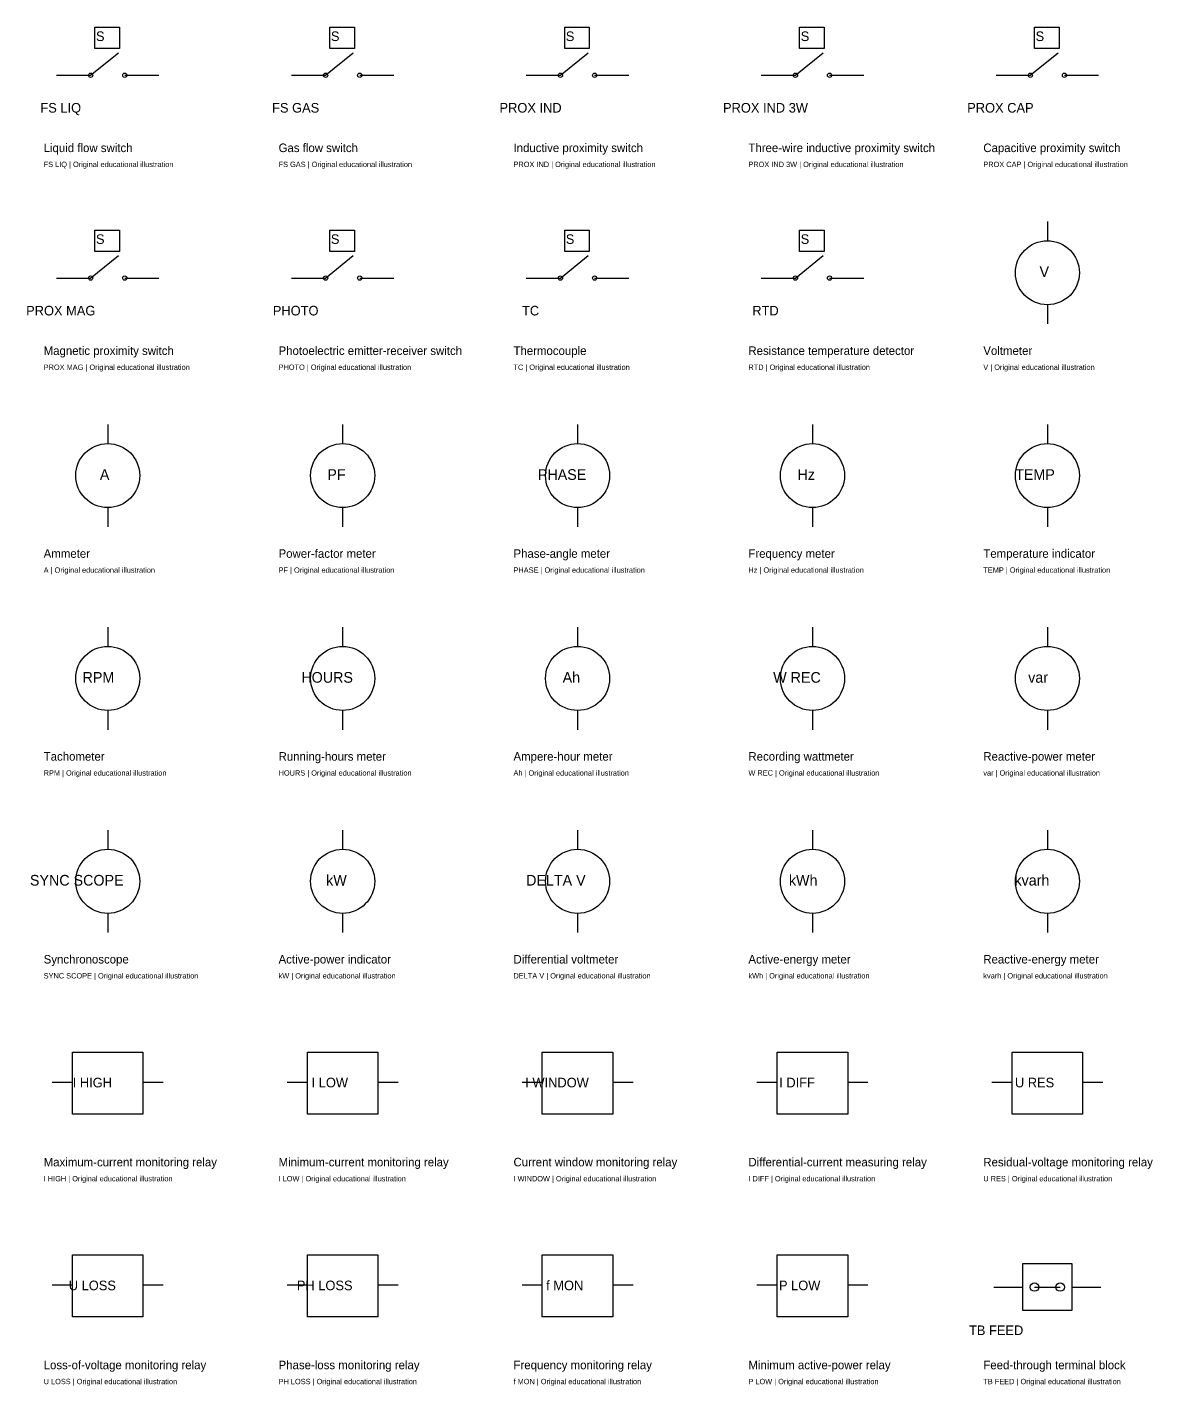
# Model space of a CAD drawing. Extents: x -25 to 1140, y -41451 to 113.
# Drawn here: x -15 to 1039, y -12761 to -11488 of the extents above; entities that cross this region are included whole.
import ezdxf
from ezdxf.enums import TextEntityAlignment as Align

# ---------------------------------------------------------------- set-up
doc = ezdxf.new("R2010")
doc.units = 0
doc.layers.add('REFERENCE', color=7, linetype='CONTINUOUS')

# ---------------------------------------------------------------- blocks, each defined once
blk = doc.blocks.new('REF_LIQUID_FLOW_SWITCH')
at = {"layer": 'REFERENCE'}
for p, q in [((48, 102), (71, 102)), ((48, 82), (48, 102)), ((71, 102), (71, 82)), ((44, 57), (70, 78)), ((71, 82), (48, 82)), ((12, 57), (44, 57)), ((76, 57), (108, 57))]:
    blk.add_line(p, q, dxfattribs=at)
for centre in [(44, 57), (76, 57)]:
    blk.add_circle(centre, 2, dxfattribs=at)
for s, p in [('S', (53, 89)), ('FS LIQ', (16, 22))]:
    blk.add_text(s, height=9, dxfattribs=at).set_placement(p, align=Align.CENTER)
blk = doc.blocks.new('REF_GAS_FLOW_SWITCH')
at = {"layer": 'REFERENCE'}
for p, q in [((48, 102), (71, 102)), ((48, 82), (48, 102)), ((71, 102), (71, 82)), ((44, 57), (70, 78)), ((71, 82), (48, 82)), ((12, 57), (44, 57)), ((76, 57), (108, 57))]:
    blk.add_line(p, q, dxfattribs=at)
for centre in [(44, 57), (76, 57)]:
    blk.add_circle(centre, 2, dxfattribs=at)
for s, p in [('S', (53, 89)), ('FS GAS', (16, 22))]:
    blk.add_text(s, height=9, dxfattribs=at).set_placement(p, align=Align.CENTER)
blk = doc.blocks.new('REF_INDUCTIVE_PROXIMITY_SWITCH')
at = {"layer": 'REFERENCE'}
for p, q in [((48, 102), (71, 102)), ((48, 82), (48, 102)), ((71, 102), (71, 82)), ((44, 57), (70, 78)), ((71, 82), (48, 82)), ((12, 57), (44, 57)), ((76, 57), (108, 57))]:
    blk.add_line(p, q, dxfattribs=at)
for centre in [(44, 57), (76, 57)]:
    blk.add_circle(centre, 2, dxfattribs=at)
for s, p in [('S', (53, 89)), ('PROX IND', (16, 22))]:
    blk.add_text(s, height=9, dxfattribs=at).set_placement(p, align=Align.CENTER)
blk = doc.blocks.new('REF_THREE_WIRE_INDUCTIVE_PROXIMITY_SWITCH')
at = {"layer": 'REFERENCE'}
for p, q in [((48, 102), (71, 102)), ((48, 82), (48, 102)), ((71, 102), (71, 82)), ((44, 57), (70, 78)), ((71, 82), (48, 82)), ((12, 57), (44, 57)), ((76, 57), (108, 57))]:
    blk.add_line(p, q, dxfattribs=at)
for centre in [(44, 57), (76, 57)]:
    blk.add_circle(centre, 2, dxfattribs=at)
for s, p in [('S', (53, 89)), ('PROX IND 3W', (16, 22))]:
    blk.add_text(s, height=9, dxfattribs=at).set_placement(p, align=Align.CENTER)
blk = doc.blocks.new('REF_CAPACITIVE_PROXIMITY_SWITCH')
at = {"layer": 'REFERENCE'}
for p, q in [((48, 102), (71, 102)), ((48, 82), (48, 102)), ((71, 102), (71, 82)), ((44, 57), (70, 78)), ((71, 82), (48, 82)), ((12, 57), (44, 57)), ((76, 57), (108, 57))]:
    blk.add_line(p, q, dxfattribs=at)
for centre in [(44, 57), (76, 57)]:
    blk.add_circle(centre, 2, dxfattribs=at)
for s, p in [('S', (53, 89)), ('PROX CAP', (16, 22))]:
    blk.add_text(s, height=9, dxfattribs=at).set_placement(p, align=Align.CENTER)
blk = doc.blocks.new('REF_MAGNETIC_PROXIMITY_SWITCH')
at = {"layer": 'REFERENCE'}
for p, q in [((48, 102), (71, 102)), ((48, 82), (48, 102)), ((71, 102), (71, 82)), ((44, 57), (70, 78)), ((71, 82), (48, 82)), ((12, 57), (44, 57)), ((76, 57), (108, 57))]:
    blk.add_line(p, q, dxfattribs=at)
for centre in [(44, 57), (76, 57)]:
    blk.add_circle(centre, 2, dxfattribs=at)
for s, p in [('S', (53, 89)), ('PROX MAG', (16, 22))]:
    blk.add_text(s, height=9, dxfattribs=at).set_placement(p, align=Align.CENTER)
blk = doc.blocks.new('REF_PHOTOELECTRIC_EMITTER_RECEIVER_SWITCH')
at = {"layer": 'REFERENCE'}
for p, q in [((48, 102), (71, 102)), ((48, 82), (48, 102)), ((71, 102), (71, 82)), ((44, 57), (70, 78)), ((71, 82), (48, 82)), ((12, 57), (44, 57)), ((76, 57), (108, 57))]:
    blk.add_line(p, q, dxfattribs=at)
for centre in [(44, 57), (76, 57)]:
    blk.add_circle(centre, 2, dxfattribs=at)
for s, p in [('S', (53, 89)), ('PHOTO', (16, 22))]:
    blk.add_text(s, height=9, dxfattribs=at).set_placement(p, align=Align.CENTER)
blk = doc.blocks.new('REF_THERMOCOUPLE')
at = {"layer": 'REFERENCE'}
for p, q in [((48, 102), (71, 102)), ((48, 82), (48, 102)), ((71, 102), (71, 82)), ((44, 57), (70, 78)), ((71, 82), (48, 82)), ((12, 57), (44, 57)), ((76, 57), (108, 57))]:
    blk.add_line(p, q, dxfattribs=at)
for centre in [(44, 57), (76, 57)]:
    blk.add_circle(centre, 2, dxfattribs=at)
for s, p in [('S', (53, 89)), ('TC', (16, 22))]:
    blk.add_text(s, height=9, dxfattribs=at).set_placement(p, align=Align.CENTER)
blk = doc.blocks.new('REF_RESISTANCE_TEMPERATURE_DETECTOR')
at = {"layer": 'REFERENCE'}
for p, q in [((48, 102), (71, 102)), ((48, 82), (48, 102)), ((71, 102), (71, 82)), ((44, 57), (70, 78)), ((71, 82), (48, 82)), ((12, 57), (44, 57)), ((76, 57), (108, 57))]:
    blk.add_line(p, q, dxfattribs=at)
for centre in [(44, 57), (76, 57)]:
    blk.add_circle(centre, 2, dxfattribs=at)
for s, p in [('S', (53, 89)), ('RTD', (16, 22))]:
    blk.add_text(s, height=9, dxfattribs=at).set_placement(p, align=Align.CENTER)
blk = doc.blocks.new('REF_VOLTMETER')
at = {"layer": 'REFERENCE'}
for p, q in [((60, 110), (60, 92)), ((60, 32), (60, 14))]:
    blk.add_line(p, q, dxfattribs=at)
blk.add_circle((60, 62), 30, dxfattribs=at)
blk.add_text('V', height=10, dxfattribs=at).set_placement((57.1, 58), align=Align.CENTER)
blk = doc.blocks.new('REF_AMMETER')
at = {"layer": 'REFERENCE'}
for p, q in [((60, 110), (60, 92)), ((60, 32), (60, 14))]:
    blk.add_line(p, q, dxfattribs=at)
blk.add_circle((60, 62), 30, dxfattribs=at)
blk.add_text('A', height=10, dxfattribs=at).set_placement((57.1, 58), align=Align.CENTER)
blk = doc.blocks.new('REF_POWER_FACTOR_METER')
at = {"layer": 'REFERENCE'}
for p, q in [((60, 110), (60, 92)), ((60, 32), (60, 14))]:
    blk.add_line(p, q, dxfattribs=at)
blk.add_circle((60, 62), 30, dxfattribs=at)
blk.add_text('PF', height=10, dxfattribs=at).set_placement((54.2, 58), align=Align.CENTER)
blk = doc.blocks.new('REF_PHASE_ANGLE_METER')
at = {"layer": 'REFERENCE'}
for p, q in [((60, 110), (60, 92)), ((60, 32), (60, 14))]:
    blk.add_line(p, q, dxfattribs=at)
blk.add_circle((60, 62), 30, dxfattribs=at)
blk.add_text('PHASE', height=10, dxfattribs=at).set_placement((45.5, 58), align=Align.CENTER)
blk = doc.blocks.new('REF_FREQUENCY_METER')
at = {"layer": 'REFERENCE'}
for p, q in [((60, 110), (60, 92)), ((60, 32), (60, 14))]:
    blk.add_line(p, q, dxfattribs=at)
blk.add_circle((60, 62), 30, dxfattribs=at)
blk.add_text('Hz', height=10, dxfattribs=at).set_placement((54.2, 58), align=Align.CENTER)
blk = doc.blocks.new('REF_TEMPERATURE_INDICATOR')
at = {"layer": 'REFERENCE'}
for p, q in [((60, 110), (60, 92)), ((60, 32), (60, 14))]:
    blk.add_line(p, q, dxfattribs=at)
blk.add_circle((60, 62), 30, dxfattribs=at)
blk.add_text('TEMP', height=10, dxfattribs=at).set_placement((48.4, 58), align=Align.CENTER)
blk = doc.blocks.new('REF_TACHOMETER')
at = {"layer": 'REFERENCE'}
for p, q in [((60, 110), (60, 92)), ((60, 32), (60, 14))]:
    blk.add_line(p, q, dxfattribs=at)
blk.add_circle((60, 62), 30, dxfattribs=at)
blk.add_text('RPM', height=10, dxfattribs=at).set_placement((51.3, 58), align=Align.CENTER)
blk = doc.blocks.new('REF_RUNNING_HOURS_METER')
at = {"layer": 'REFERENCE'}
for p, q in [((60, 110), (60, 92)), ((60, 32), (60, 14))]:
    blk.add_line(p, q, dxfattribs=at)
blk.add_circle((60, 62), 30, dxfattribs=at)
blk.add_text('HOURS', height=10, dxfattribs=at).set_placement((45.5, 58), align=Align.CENTER)
blk = doc.blocks.new('REF_AMPERE_HOUR_METER')
at = {"layer": 'REFERENCE'}
for p, q in [((60, 110), (60, 92)), ((60, 32), (60, 14))]:
    blk.add_line(p, q, dxfattribs=at)
blk.add_circle((60, 62), 30, dxfattribs=at)
blk.add_text('Ah', height=10, dxfattribs=at).set_placement((54.2, 58), align=Align.CENTER)
blk = doc.blocks.new('REF_RECORDING_WATTMETER')
at = {"layer": 'REFERENCE'}
for p, q in [((60, 110), (60, 92)), ((60, 32), (60, 14))]:
    blk.add_line(p, q, dxfattribs=at)
blk.add_circle((60, 62), 30, dxfattribs=at)
blk.add_text('W REC', height=10, dxfattribs=at).set_placement((45.5, 58), align=Align.CENTER)
blk = doc.blocks.new('REF_REACTIVE_POWER_METER')
at = {"layer": 'REFERENCE'}
for p, q in [((60, 110), (60, 92)), ((60, 32), (60, 14))]:
    blk.add_line(p, q, dxfattribs=at)
blk.add_circle((60, 62), 30, dxfattribs=at)
blk.add_text('var', height=10, dxfattribs=at).set_placement((51.3, 58), align=Align.CENTER)
blk = doc.blocks.new('REF_SYNCHRONOSCOPE')
at = {"layer": 'REFERENCE'}
for p, q in [((60, 110), (60, 92)), ((60, 32), (60, 14))]:
    blk.add_line(p, q, dxfattribs=at)
blk.add_circle((60, 62), 30, dxfattribs=at)
blk.add_text('SYNC SCOPE', height=10, dxfattribs=at).set_placement((31, 58), align=Align.CENTER)
blk = doc.blocks.new('REF_ACTIVE_POWER_INDICATOR')
at = {"layer": 'REFERENCE'}
for p, q in [((60, 110), (60, 92)), ((60, 32), (60, 14))]:
    blk.add_line(p, q, dxfattribs=at)
blk.add_circle((60, 62), 30, dxfattribs=at)
blk.add_text('kW', height=10, dxfattribs=at).set_placement((54.2, 58), align=Align.CENTER)
blk = doc.blocks.new('REF_DIFFERENTIAL_VOLTMETER')
at = {"layer": 'REFERENCE'}
for p, q in [((60, 110), (60, 92)), ((60, 32), (60, 14))]:
    blk.add_line(p, q, dxfattribs=at)
blk.add_circle((60, 62), 30, dxfattribs=at)
blk.add_text('DELTA V', height=10, dxfattribs=at).set_placement((39.7, 58), align=Align.CENTER)
blk = doc.blocks.new('REF_ACTIVE_ENERGY_METER')
at = {"layer": 'REFERENCE'}
for p, q in [((60, 110), (60, 92)), ((60, 32), (60, 14))]:
    blk.add_line(p, q, dxfattribs=at)
blk.add_circle((60, 62), 30, dxfattribs=at)
blk.add_text('kWh', height=10, dxfattribs=at).set_placement((51.3, 58), align=Align.CENTER)
blk = doc.blocks.new('REF_REACTIVE_ENERGY_METER')
at = {"layer": 'REFERENCE'}
for p, q in [((60, 110), (60, 92)), ((60, 32), (60, 14))]:
    blk.add_line(p, q, dxfattribs=at)
blk.add_circle((60, 62), 30, dxfattribs=at)
blk.add_text('kvarh', height=10, dxfattribs=at).set_placement((45.5, 58), align=Align.CENTER)
blk = doc.blocks.new('REF_MAXIMUM_CURRENT_MONITORING_RELAY')
at = {"layer": 'REFERENCE'}
for p, q in [((27, 92), (93, 92)), ((27, 34), (27, 92)), ((93, 92), (93, 34)), ((8, 64), (27, 64)), ((93, 64), (112, 64)), ((93, 34), (27, 34))]:
    blk.add_line(p, q, dxfattribs=at)
blk.add_text('I HIGH', height=9, dxfattribs=at).set_placement((45.6, 59), align=Align.CENTER)
blk = doc.blocks.new('REF_MINIMUM_CURRENT_MONITORING_RELAY')
at = {"layer": 'REFERENCE'}
for p, q in [((27, 92), (93, 92)), ((27, 34), (27, 92)), ((93, 92), (93, 34)), ((8, 64), (27, 64)), ((93, 64), (112, 64)), ((93, 34), (27, 34))]:
    blk.add_line(p, q, dxfattribs=at)
blk.add_text('I LOW', height=9, dxfattribs=at).set_placement((48, 59), align=Align.CENTER)
blk = doc.blocks.new('REF_CURRENT_WINDOW_MONITORING_RELAY')
at = {"layer": 'REFERENCE'}
for p, q in [((27, 92), (93, 92)), ((27, 34), (27, 92)), ((93, 92), (93, 34)), ((8, 64), (27, 64)), ((93, 64), (112, 64)), ((93, 34), (27, 34))]:
    blk.add_line(p, q, dxfattribs=at)
blk.add_text('I WINDOW', height=9, dxfattribs=at).set_placement((40.8, 59), align=Align.CENTER)
blk = doc.blocks.new('REF_DIFFERENTIAL_CURRENT_MEASURING_RELAY')
at = {"layer": 'REFERENCE'}
for p, q in [((27, 92), (93, 92)), ((27, 34), (27, 92)), ((93, 92), (93, 34)), ((8, 64), (27, 64)), ((93, 64), (112, 64)), ((93, 34), (27, 34))]:
    blk.add_line(p, q, dxfattribs=at)
blk.add_text('I DIFF', height=9, dxfattribs=at).set_placement((45.6, 59), align=Align.CENTER)
blk = doc.blocks.new('REF_RESIDUAL_VOLTAGE_MONITORING_RELAY')
at = {"layer": 'REFERENCE'}
for p, q in [((27, 92), (93, 92)), ((27, 34), (27, 92)), ((93, 92), (93, 34)), ((8, 64), (27, 64)), ((93, 64), (112, 64)), ((93, 34), (27, 34))]:
    blk.add_line(p, q, dxfattribs=at)
blk.add_text('U RES', height=9, dxfattribs=at).set_placement((48, 59), align=Align.CENTER)
blk = doc.blocks.new('REF_LOSS_OF_VOLTAGE_MONITORING_RELAY')
at = {"layer": 'REFERENCE'}
for p, q in [((27, 92), (93, 92)), ((27, 34), (27, 92)), ((93, 92), (93, 34)), ((8, 64), (27, 64)), ((93, 64), (112, 64)), ((93, 34), (27, 34))]:
    blk.add_line(p, q, dxfattribs=at)
blk.add_text('U LOSS', height=9, dxfattribs=at).set_placement((45.6, 59), align=Align.CENTER)
blk = doc.blocks.new('REF_PHASE_LOSS_MONITORING_RELAY')
at = {"layer": 'REFERENCE'}
for p, q in [((27, 92), (93, 92)), ((27, 34), (27, 92)), ((93, 92), (93, 34)), ((8, 64), (27, 64)), ((93, 64), (112, 64)), ((93, 34), (27, 34))]:
    blk.add_line(p, q, dxfattribs=at)
blk.add_text('PH LOSS', height=9, dxfattribs=at).set_placement((43.2, 59), align=Align.CENTER)
blk = doc.blocks.new('REF_FREQUENCY_MONITORING_RELAY')
at = {"layer": 'REFERENCE'}
for p, q in [((27, 92), (93, 92)), ((27, 34), (27, 92)), ((93, 92), (93, 34)), ((8, 64), (27, 64)), ((93, 64), (112, 64)), ((93, 34), (27, 34))]:
    blk.add_line(p, q, dxfattribs=at)
blk.add_text('f MON', height=9, dxfattribs=at).set_placement((48, 59), align=Align.CENTER)
blk = doc.blocks.new('REF_MINIMUM_ACTIVE_POWER_RELAY')
at = {"layer": 'REFERENCE'}
for p, q in [((27, 92), (93, 92)), ((27, 34), (27, 92)), ((93, 92), (93, 34)), ((8, 64), (27, 64)), ((93, 64), (112, 64)), ((93, 34), (27, 34))]:
    blk.add_line(p, q, dxfattribs=at)
blk.add_text('P LOW', height=9, dxfattribs=at).set_placement((48, 59), align=Align.CENTER)
blk = doc.blocks.new('REF_FEED_THROUGH_TERMINAL_BLOCK')
at = {"layer": 'REFERENCE'}
for p, q in [((37, 84), (83, 84)), ((37, 40), (37, 84)), ((83, 84), (83, 40)), ((10, 62), (37, 62)), ((48, 62), (72, 62)), ((83, 62), (110, 62)), ((83, 40), (37, 40))]:
    blk.add_line(p, q, dxfattribs=at)
for centre in [(48, 62), (72, 62)]:
    blk.add_circle(centre, 4, dxfattribs=at)
blk.add_text('TB FEED', height=9, dxfattribs=at).set_placement((12, 17), align=Align.CENTER)

msp = doc.modelspace()

# ---------------------------------------------------------------- block references
at = {"layer": 'REFERENCE'}
for name, p in [('REF_LIQUID_FLOW_SWITCH', (0, -11590)), ('REF_GAS_FLOW_SWITCH', (220, -11590)), ('REF_INDUCTIVE_PROXIMITY_SWITCH', (440, -11590)), ('REF_THREE_WIRE_INDUCTIVE_PROXIMITY_SWITCH', (660, -11590)), ('REF_CAPACITIVE_PROXIMITY_SWITCH', (880, -11590)), ('REF_MAGNETIC_PROXIMITY_SWITCH', (0, -11780)), ('REF_PHOTOELECTRIC_EMITTER_RECEIVER_SWITCH', (220, -11780)), ('REF_THERMOCOUPLE', (440, -11780)), ('REF_RESISTANCE_TEMPERATURE_DETECTOR', (660, -11780)), ('REF_VOLTMETER', (880, -11780)), ('REF_AMMETER', (0, -11970)), ('REF_POWER_FACTOR_METER', (220, -11970)), ('REF_PHASE_ANGLE_METER', (440, -11970)), ('REF_FREQUENCY_METER', (660, -11970)), ('REF_TEMPERATURE_INDICATOR', (880, -11970)), ('REF_TACHOMETER', (0, -12160)), ('REF_RUNNING_HOURS_METER', (220, -12160)), ('REF_AMPERE_HOUR_METER', (440, -12160)), ('REF_RECORDING_WATTMETER', (660, -12160)), ('REF_REACTIVE_POWER_METER', (880, -12160)), ('REF_SYNCHRONOSCOPE', (0, -12350)), ('REF_ACTIVE_POWER_INDICATOR', (220, -12350)), ('REF_DIFFERENTIAL_VOLTMETER', (440, -12350)), ('REF_ACTIVE_ENERGY_METER', (660, -12350)), ('REF_REACTIVE_ENERGY_METER', (880, -12350)), ('REF_MAXIMUM_CURRENT_MONITORING_RELAY', (0, -12540)), ('REF_MINIMUM_CURRENT_MONITORING_RELAY', (220, -12540)), ('REF_CURRENT_WINDOW_MONITORING_RELAY', (440, -12540)), ('REF_DIFFERENTIAL_CURRENT_MEASURING_RELAY', (660, -12540)), ('REF_RESIDUAL_VOLTAGE_MONITORING_RELAY', (880, -12540)), ('REF_LOSS_OF_VOLTAGE_MONITORING_RELAY', (0, -12730)), ('REF_PHASE_LOSS_MONITORING_RELAY', (220, -12730)), ('REF_FREQUENCY_MONITORING_RELAY', (440, -12730)), ('REF_MINIMUM_ACTIVE_POWER_RELAY', (660, -12730)), ('REF_FEED_THROUGH_TERMINAL_BLOCK', (880, -12730))]:
    msp.add_blockref(name, p, dxfattribs=at)

# ---------------------------------------------------------------- texts
for s, height, p in [('Liquid flow switch', 8, (0, -11605)), ('Gas flow switch', 8, (220, -11605)), ('Inductive proximity switch', 8, (440, -11605)), ('Three-wire inductive proximity switch', 8, (660, -11605)), ('Capacitive proximity switch', 8, (880, -11605)), ('FS LIQ | Original educational illustration', 5, (0, -11619)), ('FS GAS | Original educational illustration', 5, (220, -11619)), ('PROX IND | Original educational illustration', 5, (440, -11619)), ('PROX IND 3W | Original educational illustration', 5, (660, -11619)), ('PROX CAP | Original educational illustration', 5, (880, -11619)), ('Magnetic proximity switch', 8, (0, -11795)), ('Photoelectric emitter-receiver switch', 8, (220, -11795)), ('Thermocouple', 8, (440, -11795)), ('Resistance temperature detector', 8, (660, -11795)), ('Voltmeter', 8, (880, -11795)), ('PROX MAG | Original educational illustration', 5, (0, -11809)), ('PHOTO | Original educational illustration', 5, (220, -11809)), ('TC | Original educational illustration', 5, (440, -11809)), ('RTD | Original educational illustration', 5, (660, -11809)), ('V | Original educational illustration', 5, (880, -11809)), ('Ammeter', 8, (0, -11985)), ('Power-factor meter', 8, (220, -11985)), ('Phase-angle meter', 8, (440, -11985)), ('Frequency meter', 8, (660, -11985)), ('Temperature indicator', 8, (880, -11985)), ('A | Original educational illustration', 5, (0, -11999)), ('PF | Original educational illustration', 5, (220, -11999)), ('PHASE | Original educational illustration', 5, (440, -11999)), ('Hz | Original educational illustration', 5, (660, -11999)), ('TEMP | Original educational illustration', 5, (880, -11999)), ('Tachometer', 8, (0, -12175)), ('Running-hours meter', 8, (220, -12175)), ('Ampere-hour meter', 8, (440, -12175)), ('Recording wattmeter', 8, (660, -12175)), ('Reactive-power meter', 8, (880, -12175)), ('RPM | Original educational illustration', 5, (0, -12189)), ('HOURS | Original educational illustration', 5, (220, -12189)), ('Ah | Original educational illustration', 5, (440, -12189)), ('W REC | Original educational illustration', 5, (660, -12189)), ('var | Original educational illustration', 5, (880, -12189)), ('Synchronoscope', 8, (0, -12365)), ('Active-power indicator', 8, (220, -12365)), ('Differential voltmeter', 8, (440, -12365)), ('Active-energy meter', 8, (660, -12365)), ('Reactive-energy meter', 8, (880, -12365)), ('SYNC SCOPE | Original educational illustration', 5, (0, -12379)), ('kW | Original educational illustration', 5, (220, -12379)), ('DELTA V | Original educational illustration', 5, (440, -12379)), ('kWh | Original educational illustration', 5, (660, -12379)), ('kvarh | Original educational illustration', 5, (880, -12379)), ('Maximum-current monitoring relay', 8, (0, -12555)), ('Minimum-current monitoring relay', 8, (220, -12555)), ('Current window monitoring relay', 8, (440, -12555)), ('Differential-current measuring relay', 8, (660, -12555)), ('Residual-voltage monitoring relay', 8, (880, -12555)), ('I HIGH | Original educational illustration', 5, (0, -12569)), ('I LOW | Original educational illustration', 5, (220, -12569)), ('I WINDOW | Original educational illustration', 5, (440, -12569)), ('I DIFF | Original educational illustration', 5, (660, -12569)), ('U RES | Original educational illustration', 5, (880, -12569)), ('Loss-of-voltage monitoring relay', 8, (0, -12745)), ('Phase-loss monitoring relay', 8, (220, -12745)), ('Frequency monitoring relay', 8, (440, -12745)), ('Minimum active-power relay', 8, (660, -12745)), ('Feed-through terminal block', 8, (880, -12745)), ('U LOSS | Original educational illustration', 5, (0, -12759)), ('PH LOSS | Original educational illustration', 5, (220, -12759)), ('f MON | Original educational illustration', 5, (440, -12759)), ('P LOW | Original educational illustration', 5, (660, -12759)), ('TB FEED | Original educational illustration', 5, (880, -12759))]:
    msp.add_text(s, height=height, dxfattribs=at).set_placement(p)

doc.saveas('drawing.dxf')
